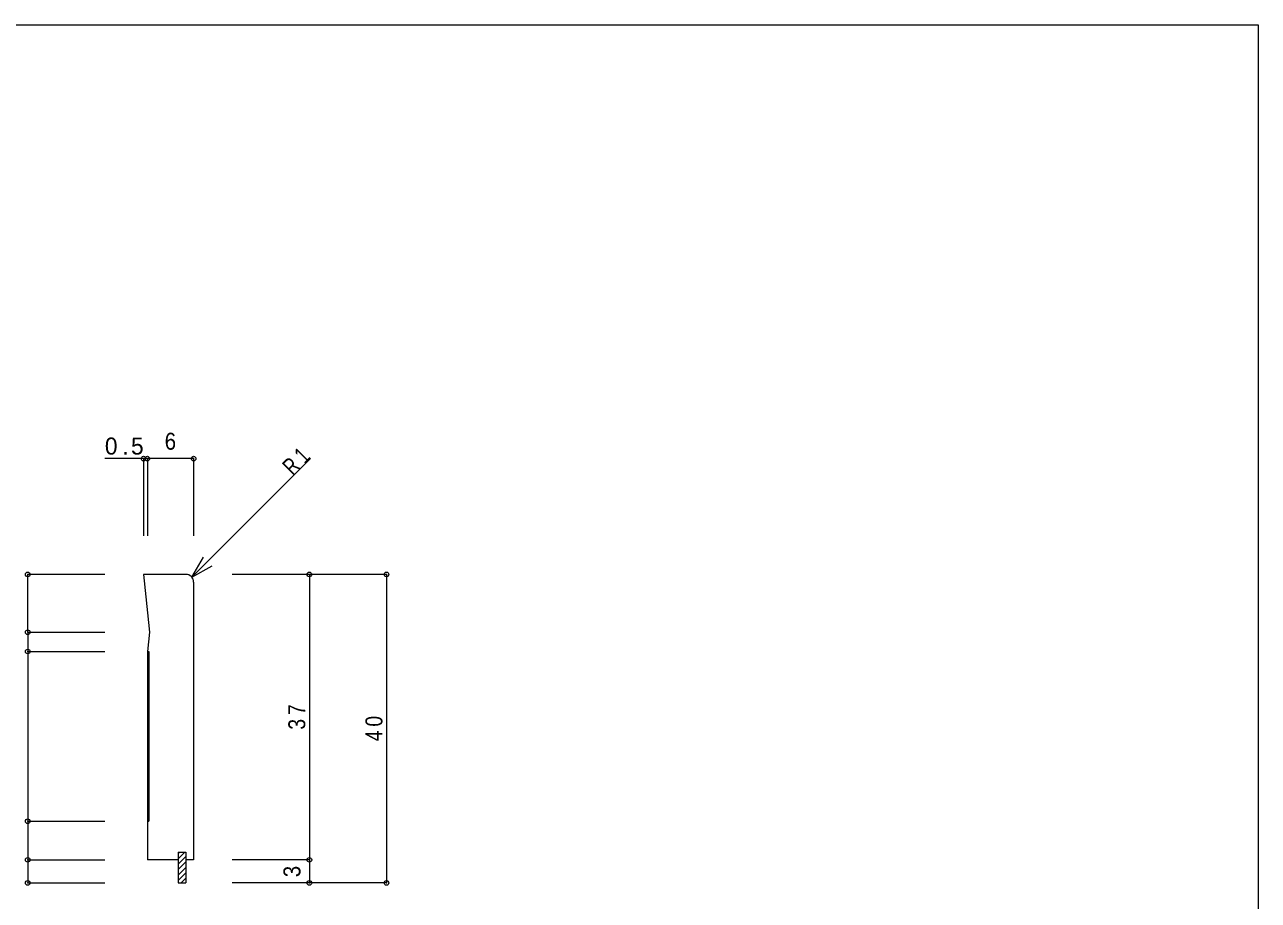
# Model space of a CAD drawing. Units: millimetres on the paper. Extents: x -141 to 141, y -98 to 98.
# Drawn here: x -18.9 to 141, y -16 to 97.5 of the extents above; entities that cross this region are included whole.
import ezdxf
from ezdxf.enums import TextEntityAlignment as Align

# ---------------------------------------------------------------- set-up
doc = ezdxf.new("R2010")
doc.units = ezdxf.units.MM
doc.header["$PDMODE"] = 32
doc.header["$PDSIZE"] = 0.6
for name, color, linetype, lineweight in [('0-0_ＫＢ製品', 2, 'Continuous', 9), ('0-2_ハッチ', 7, 'Continuous', 9), ('0-3_寸法', 4, 'Continuous', 9), ('0-4_引出線字', 4, 'Continuous', 9), ('0-8_他製品', 7, 'Continuous', 9), ('F-0_図面枠', 5, 'Continuous', 9)]:
    doc.layers.add(name, color=color, linetype=linetype, lineweight=lineweight)
doc.styles.add('HGｺﾞｼｯｸM', font='')
doc.styles.get('HGｺﾞｼｯｸM').set_extended_font_data('HGｺﾞｼｯｸM')

msp = doc.modelspace()

# ---------------------------------------------------------------- linework, layer by layer
at = {"layer": '0-0_ＫＢ製品'}
for p, q in [((2, 26.25), (-3.5, 26.25)), ((3, 25.25), (3, -10.75)), ((1, -10.75), (-3, -10.75)), ((3, -10.75), (2, -10.75))]:
    msp.add_line(p, q, dxfattribs=at)
for points in [[(-3.5, 26.25), (-3, 21.25), (-2.7, 18.75), (-3, 16.25)], [(-3, 16.25), (-3, -5.75), (-3, -10.75)]]:
    msp.add_lwpolyline(points, dxfattribs=at)
msp.add_arc((2, 25.25), 1, 0, 90, dxfattribs=at)
at = {"layer": '0-2_ハッチ'}
for p, q in [((-3, 16.25), (-2.8, 16.25)), ((-2.8, 16.25), (-2.8, -5.75)), ((-3, -5.75), (-2.8, -5.75)), ((1, -10.608), (1.858, -9.75)), ((1, -9.901), (1.151, -9.75)), ((1, -11.315), (2, -10.315)), ((1, -12.022), (2, -11.022)), ((1, -12.729), (2, -11.729)), ((1, -13.436), (2, -12.436)), ((1.393, -13.75), (2, -13.143))]:
    msp.add_line(p, q, dxfattribs=at)
at = {"layer": '0-3_寸法'}
for p, q in [((-3, 41.25), (-8.5, 41.25)), ((-3.5, 41.25), (-3.5, 31.25)), ((3, 41.25), (-3, 41.25)), ((-3, 41.25), (-3, 31.25)), ((3, 41.25), (3, 31.25)), ((2.783, 25.871), (4.283, 28.47)), ((2.783, 25.871), (5.382, 27.371)), ((-8.5, 26.25), (-18.5, 26.25)), ((-18.5, 18.75), (-18.5, 26.25)), ((18, 26.25), (8, 26.25)), ((18, 26.25), (18, -10.75)), ((28, 26.25), (18, 26.25)), ((28, 26.25), (28, -13.75)), ((-18.5, 18.75), (-8.5, 18.75)), ((-18.5, 18.75), (-18.5, 16.25)), ((-18.5, 16.25), (-8.5, 16.25)), ((-18.5, 16.25), (-18.5, -5.75)), ((-18.5, -5.75), (-8.5, -5.75)), ((-18.5, -5.75), (-18.5, -10.75)), ((-18.5, -10.75), (-18.5, -13.75)), ((-18.5, -10.75), (-8.5, -10.75)), ((18, -10.75), (8, -10.75)), ((18, -10.75), (18, -13.75)), ((-18.5, -13.75), (-8.5, -13.75)), ((18, -13.75), (8, -13.75)), ((28, -13.75), (18, -13.75))]:
    msp.add_line(p, q, dxfattribs=at)
for p in [(-3.5, 41.25), (-3, 41.25), (3, 41.25), (-18.5, 26.25), (18, 26.25), (28, 26.25), (-18.5, 18.75), (-18.5, 16.25), (-18.5, -5.75), (-18.5, -10.75), (18, -10.75), (-18.5, -13.75), (18, -13.75), (28, -13.75)]:
    msp.add_point(p, dxfattribs=at)
at = {"layer": '0-4_引出線字'}
msp.add_line((2.783, 25.871), (18.162, 41.25), dxfattribs=at)
at = {"layer": '0-8_他製品'}
for p, q in [((1, -9.75), (1, -13.75)), ((1, -13.75), (2, -13.75))]:
    msp.add_line(p, q, dxfattribs=at)
msp.add_lwpolyline([(1, -9.75), (2, -9.75), (2, -13.75)], dxfattribs=at)
at = {"layer": 'F-0_図面枠'}
for p, q in [((-141, 97.5), (141, 97.5)), ((141, 97.5), (141, -97.5))]:
    msp.add_line(p, q, dxfattribs=at)

# ---------------------------------------------------------------- texts
at = {"layer": '0-3_寸法', "color": 7, "style": 'HGｺﾞｼｯｸM', "width": 0.9}
msp.add_text('6', height=2.199, dxfattribs=at).set_placement((-0.75, 41.75), align=Align.BOTTOM_LEFT)
msp.add_text('3', height=2.199, rotation=90, dxfattribs=at).set_placement((17.5, -13), align=Align.BOTTOM_LEFT)
at = {"layer": '0-3_寸法', "color": 7, "insert": (-8.5, 41.75), "char_height": 2.199, "attachment_point": 7, "style": 'HGｺﾞｼｯｸM'}
msp.add_mtext('\\T1.38;0.5', dxfattribs=at)
at = {"layer": '0-3_寸法', "color": 7, "char_height": 2.199, "attachment_point": 7, "style": 'HGｺﾞｼｯｸM'}
for s, insert, rotation in [('\\T1.36;\\W0.75;R1', (15.864, 38.952), 45), ('\\T1.36;\\W0.85;37', (17.5, 6.125), 90), ('\\T1.36;\\W0.85;40', (27.5, 4.625), 90)]:
    msp.add_mtext(s, dxfattribs=dict(at, insert=insert, rotation=rotation))

doc.saveas('drawing.dxf')
